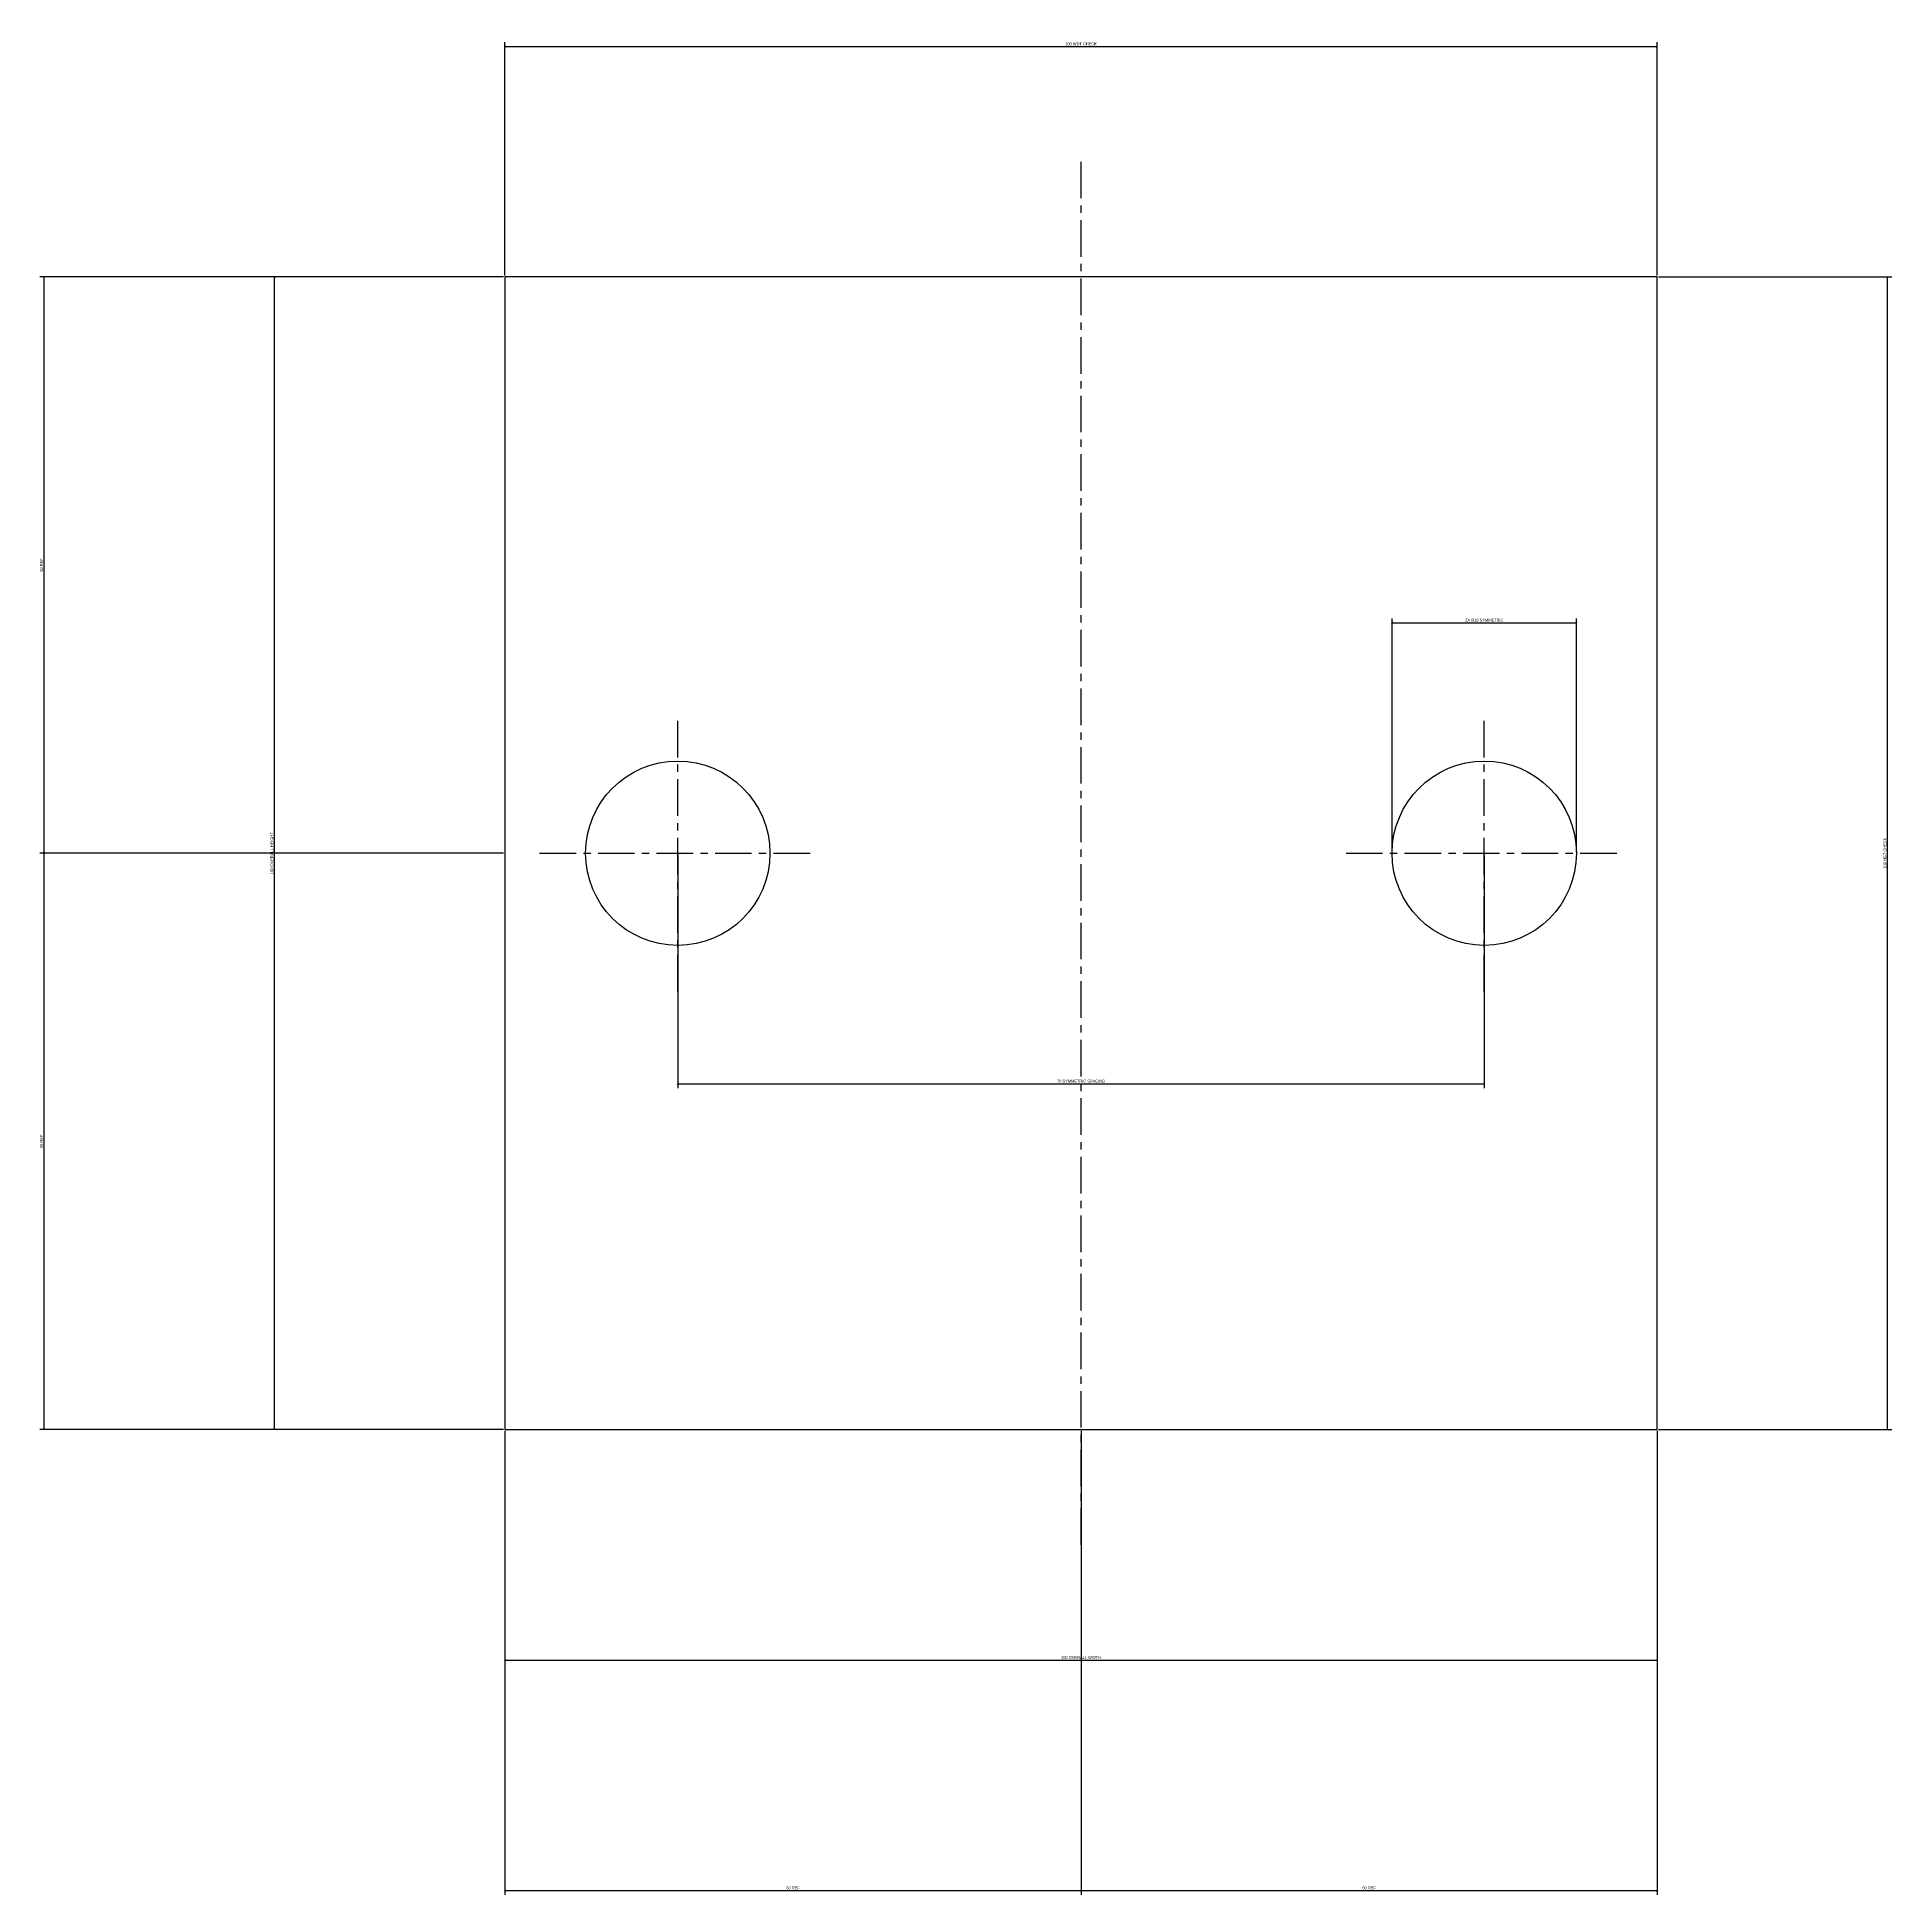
# Model space of a CAD drawing. Header units: metres. Extents: x -41 to 120, y -40 to 121.
import ezdxf

# ---------------------------------------------------------------- set-up
doc = ezdxf.new("R2010")
doc.units = ezdxf.units.M
doc.linetypes.add('CENTER', pattern=[5.08, 3.175, -0.635, 0.635, -0.635])
for name, color, linetype in [('CENTERLINES', 1, 'CENTER'), ('DIMENSIONS', 3, 'Continuous'), ('GEOMETRY', 7, 'Continuous')]:
    doc.layers.add(name, color=color, linetype=linetype)
doc.styles.add('OpenSansCondensed-Light', font='OpenSansCondensed-Light.ttf')
doc.dimstyles.new('EZDXF', dxfattribs={"dimtxt": 0.25, "dimasz": 0.175, "dimexe": 0.375, "dimexo": 0.125, "dimgap": 0.1, "dimtad": 1, "dimlfac": 100, "dimzin": 12, "dimdsep": 46, "dimtxsty": 'OpenSansCondensed-Light', "dimblk": 'ARCHTICK', "dimcen": 2.5, "dimazin": 3, "dimtfac": 0.5, "dimtmove": 2, "dimatfit": 3})

# ---------------------------------------------------------------- blocks, each defined once
blk = doc.blocks.new('_ARCHTICK')
at = {"color": 0, "linetype": 'BYBLOCK', "const_width": 0.15}
blk.add_lwpolyline([(-0.5, -0.5), (0.5, 0.5)], dxfattribs=at)

msp = doc.modelspace()

# ---------------------------------------------------------------- linework, layer by layer
at = {"layer": 'CENTERLINES'}
for p, q in [((50, -10), (50, 110)), ((15, 38), (15, 62)), ((85, 38), (85, 62)), ((3, 50), (27, 50)), ((73, 50), (97, 50))]:
    msp.add_line(p, q, dxfattribs=at)
at = {"layer": 'GEOMETRY'}
msp.add_lwpolyline([(0, 0), (100, 0), (100, 100), (0, 100)], close=True, dxfattribs=at)
for centre in [(15, 50), (85, 50)]:
    msp.add_circle(centre, 8, dxfattribs=at)

# ---------------------------------------------------------------- dimensions: what is measured, and where the dimension line sits
at = {"layer": 'DIMENSIONS'}
for base, p1, p2, text in [((0, 120), (0, 100), (100, 100), '100 WDT CHECK'), ((77, 70), (77, 50), (93, 50), '2X %%C16 SYMMETRIC'), ((15, 30), (15, 50), (85, 50), '70 SYMMETRIC SPACING'), ((0, -20), (0, 0), (100, 0), '100 OVERALL WIDTH'), ((0, -40), (0, 0), (50, 0), '50 REF'), ((50, -40), (50, 0), (100, 0), '50 REF')]:
    msp.add_linear_dim(base=base, p1=p1, p2=p2, text=text, dimstyle='EZDXF', dxfattribs=at).render()
for base, p1, p2, text in [((-40, 50), (0, 50), (0, 100), '50 REF'), ((-20, 0), (0, 0), (0, 100), '100 OVERALL HEIGHT'), ((120, 0), (100, 0), (100, 100), '100 HGT CHECK'), ((-40, 0), (0, 0), (0, 50), '50 REF')]:
    msp.add_linear_dim(base=base, p1=p1, p2=p2, angle=90, text=text, dimstyle='EZDXF', dxfattribs=at).render()

doc.saveas('drawing.dxf')
